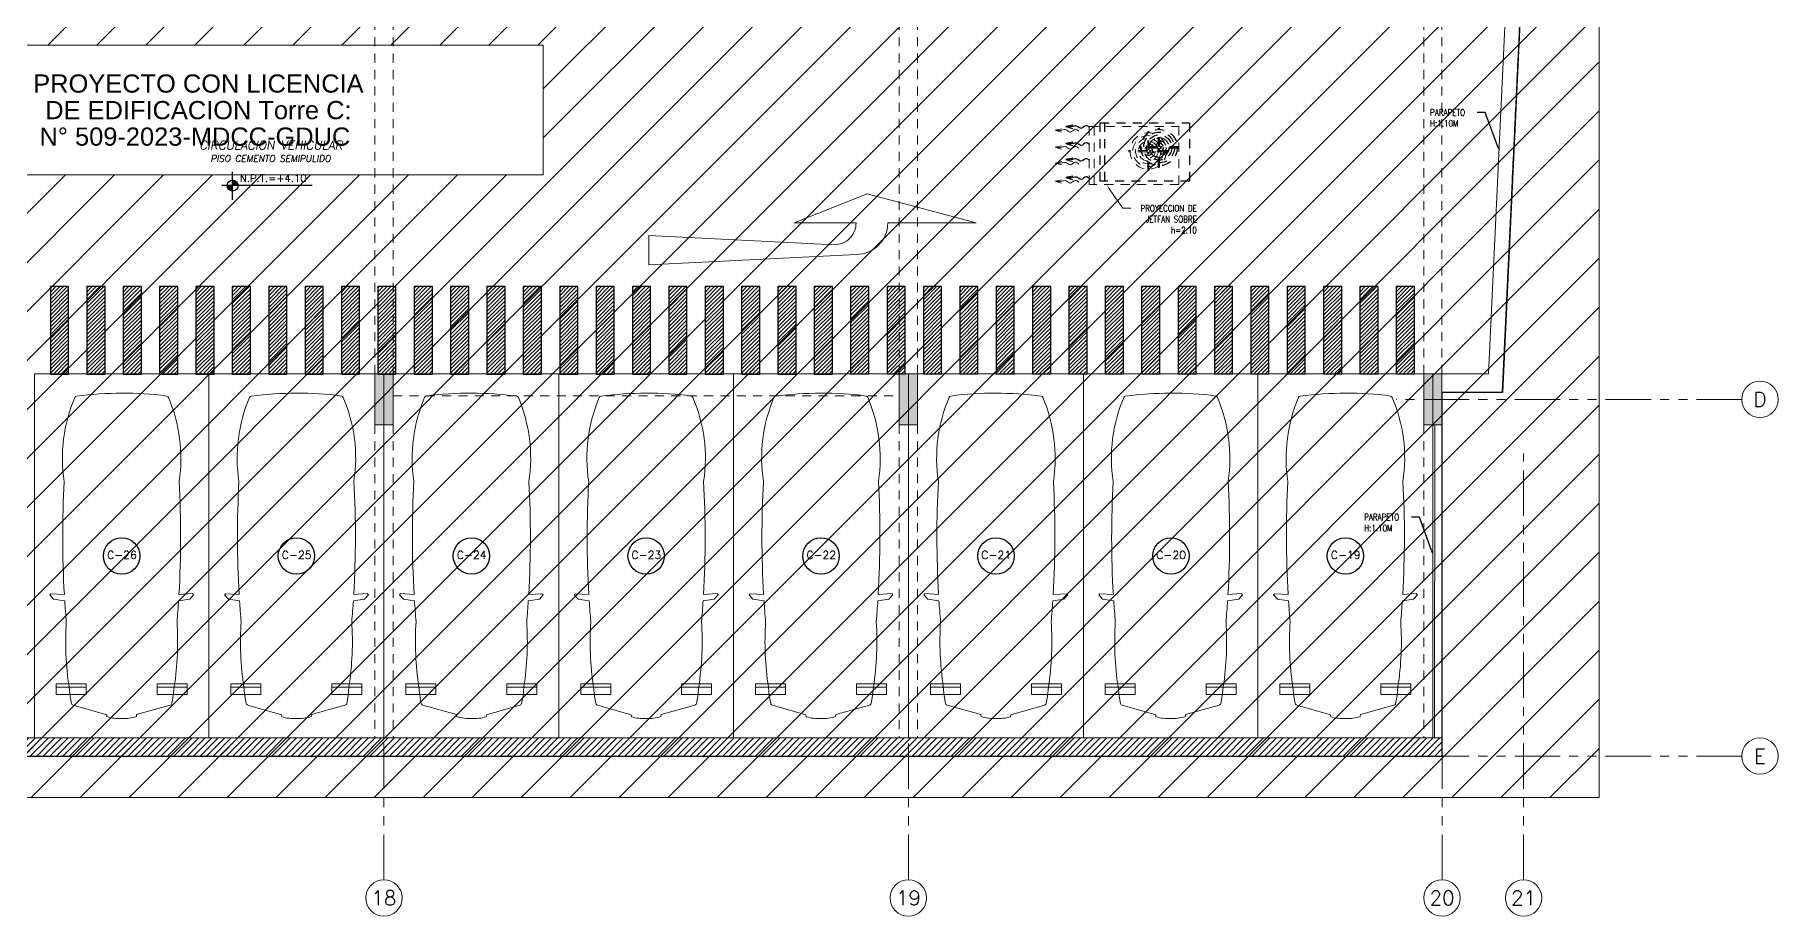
# Model space of a CAD drawing. Header units: millimetres. Extents: x 226317 to 226469, y 8188100 to 8188260.
# Drawn here: x 226444.61 to 226468.58, y 8188149.46 to 8188161.57 of the extents above; entities that cross this region are included whole.
import ezdxf
from ezdxf import colors
from ezdxf.entities.mleader import LeaderData, LeaderLine
from ezdxf.enums import TextEntityAlignment as Align
from ezdxf.math import Vec2, Vec3

# ---------------------------------------------------------------- set-up
doc = ezdxf.new("R2010")
doc.units = ezdxf.units.MM
for name, pattern in [('HIDDEN2', [0.1875, 0.125, -0.0625]), ('PHANTOM', [2.5, 1.25, -0.25, 0.25, -0.25, 0.25, -0.25]), ('PHANTOM2', [1.25, 0.625, -0.125, 0.125, -0.125, 0.125, -0.125])]:
    doc.linetypes.add(name, pattern=pattern)
for name, color, linetype in [('A-COTAS INT', 8, 'Continuous'), ('A-EJES', 8, 'PHANTOM'), ('A-ESTRUCTURA-HATCH', 8, 'Continuous'), ('A-ESTRUCTURA-MUROS', 8, 'Continuous'), ('A-ESTRUCTURA-VIGAS', 8, 'HIDDEN2'), ('A-HATCH', 8, 'Continuous'), ('A-MOBILIARIO', 8, 'Continuous'), ('A-MURO BAJO', 8, 'Continuous'), ('A-NIVELES-NPT', 8, 'Continuous'), ('A-NUMERO ESTAC', 8, 'Continuous'), ('A-TEXTO-ACABADO PISO', 8, 'Continuous'), ('A-TEXTO-AMBIENTES', 8, 'Continuous'), ('A-TEXTO-INDICACIONES', 8, 'Continuous'), ('A_30_Extractores', 8, 'Continuous'), ('CIRCULACION PEATONAL', 8, 'Continuous'), ('L-06_EQ-FIN-CONT', 8, 'Continuous'), ('L3 Equipos y Ductos', 8, 'Continuous'), ('L4 Linea mediana', 8, 'Continuous'), ('L5 Linea mediana segmentada', 8, 'HIDDEN2'), ('L6 Linea fina', 8, 'Continuous')]:
    doc.layers.add(name, color=color, linetype=linetype)
for name, color, linetype, lineweight in [('A-ESTRUCTURA-PLACAS', 8, 'Continuous', 35), ('A-MUROS', 8, 'Continuous', 30), ('MQ.TEXTOS GENERALES', 8, 'Continuous', 30)]:
    doc.layers.add(name, color=color, linetype=linetype, lineweight=lineweight)
doc.layers.add('A-ETAPAS', color=8, linetype='Continuous', lineweight=35, plot=False)
doc.layers.add('A-ÁREA COMÚN', color=8, linetype='Continuous', plot=False)
doc.styles.add('R80', font='romans.shx', dxfattribs={"width": 0.8, "oblique": 15, "height": 0.1})
doc.styles.add('ROMANS', font='ROMANS.shx', dxfattribs={"oblique": 10})
doc.styles.get("Standard").update_dxf_attribs({"font": 'arial.ttf'})
doc.styles.add('TXT_COTAS', font='romans.shx', dxfattribs={"width": 0.8})

# ---------------------------------------------------------------- blocks, each defined once
blk = doc.blocks.new('d')
for p, q in [((1.319, 3.242), (3.581, 8.799)), ((1.374, 3.219), (3.729, 8.737, 0)), ((1.475, 3.175), (4.002, 8.616, 0)), ((1.574, 3.127), (4.271, 8.486, 0)), ((1.671, 3.076), (4.535, 8.348, 0)), ((1.767, 3.022), (4.795, 8.201, 0)), ((1.861, 2.965), (5.05, 8.046, 0)), ((1.953, 2.905), (5.3, 7.884, 0)), ((2.043, 2.842), (5.545, 7.713, 0)), ((2.132, 2.777), (5.785, 7.535, 0)), ((2.218, 2.708), (6.019, 7.35, 0)), ((2.302, 2.637), (6.247, 7.157, 0)), ((2.383, 2.564), (6.469, 6.958, 0)), ((2.463, 2.488), (6.684, 6.751, 0)), ((2.54, 2.409), (6.893, 6.538, 0)), ((2.614, 2.328), (7.095, 6.318, 0)), ((2.686, 2.245), (7.29, 6.092, 0)), ((2.755, 2.159), (7.477, 5.86, 0)), ((2.822, 2.072), (7.658, 5.622, 0)), ((2.885, 1.982), (7.83, 5.379, 0)), ((2.946, 1.89), (7.996, 5.13, 0)), ((3.004, 1.797), (8.153, 4.877, 0)), ((3.059, 1.702), (8.302, 4.618, 0)), ((3.111, 1.605), (8.443, 4.355, 0)), ((3.16, 1.506), (8.576, 4.088, 0)), ((3.206, 1.406), (8.7, 3.816, 0)), ((3.248, 1.305), (8.815, 3.541, 0)), ((3.288, 1.202), (8.922, 3.263, 0)), ((3.324, 1.098), (9.02, 2.981, 0)), ((3.357, 0.993), (9.109, 2.696, 0)), ((3.386, 0.887), (9.19, 2.409, 0)), ((3.412, 0.781), (9.261, 2.119, 0)), ((3.435, 0.673), (9.323, 1.827, 0)), ((3.455, 0.565), (9.375, 1.533, 0)), ((3.471, 0.456), (9.419, 1.238, 0)), ((3.483, 0.347), (9.453, 0.941, 0)), ((3.492, 0.237), (9.478, 0.644, 0)), ((3.498, 0.127), (9.494, 0.346, 0)), ((3.5, 0.018), (9.5, 0.047, 0)), ((3.495, -0.202), (9.484, -0.549, 0)), ((3.499, -0.092), (9.497, -0.251, 0)), ((3.475, -0.421), (9.431, -1.144, 0)), ((3.487, -0.312), (9.462, -0.847, 0)), ((3.442, -0.639), (9.341, -1.733, 0)), ((3.46, -0.53), (9.39, -1.439, 0)), ((3.395, -0.854), (9.213, -2.317, 0)), ((3.42, -0.746), (9.281, -2.026, 0)), ((3.299, -1.169), (8.954, -3.173, 0)), ((3.334, -1.065), (9.05, -2.89, 0)), ((3.366, -0.96), (9.136, -2.605, 0)), ((3.219, -1.374), (8.737, -3.729, 0)), ((3.261, -1.272), (8.85, -3.453, 0)), ((3.076, -1.671), (8.348, -4.535, 0)), ((3.127, -1.574), (8.486, -4.271, 0)), ((3.175, -1.475), (8.616, -4.002, 0)), ((2.965, -1.861), (8.046, -5.05, 0)), ((3.022, -1.767), (8.201, -4.795, 0)), ((2.777, -2.132), (7.535, -5.785, 0)), ((2.842, -2.043), (7.713, -5.545, 0)), ((2.905, -1.953), (7.884, -5.3, 0)), ((2.564, -2.383), (6.958, -6.469, 0)), ((2.637, -2.302), (7.157, -6.247, 0)), ((2.708, -2.218), (7.35, -6.019, 0)), ((2.328, -2.614), (6.318, -7.095, 0)), ((2.409, -2.54), (6.538, -6.893, 0)), ((2.488, -2.463), (6.751, -6.684, 0)), ((2.072, -2.822), (5.622, -7.658, 0)), ((2.159, -2.755), (5.86, -7.477, 0)), ((2.245, -2.686), (6.092, -7.29, 0)), ((1.605, -3.111), (4.355, -8.443, 0)), ((1.702, -3.059), (4.618, -8.302, 0)), ((1.797, -3.004), (4.877, -8.153, 0)), ((1.89, -2.946), (5.13, -7.996, 0)), ((1.982, -2.885), (5.379, -7.83, 0)), ((1.098, -3.324), (2.981, -9.02, 0)), ((1.202, -3.288), (3.263, -8.922, 0)), ((1.305, -3.248), (3.541, -8.815, 0)), ((1.406, -3.206), (3.816, -8.7, 0)), ((1.506, -3.16), (4.088, -8.576, 0)), ((-0.746, -3.42), (-2.026, -9.281, 0)), ((-0.639, -3.442), (-1.733, -9.341, 0)), ((-0.53, -3.46), (-1.439, -9.39, 0)), ((-0.421, -3.475), (-1.144, -9.431, 0)), ((-0.312, -3.487), (-0.847, -9.462, 0)), ((-0.202, -3.495), (-0.549, -9.484, 0)), ((-0.092, -3.499), (-0.251, -9.497, 0)), ((0.018, -3.5), (0.047, -9.5, 0)), ((0.127, -3.498), (0.346, -9.494, 0)), ((0.237, -3.492), (0.644, -9.478, 0)), ((0.347, -3.483), (0.941, -9.453, 0)), ((0.456, -3.471), (1.238, -9.419, 0)), ((0.565, -3.455), (1.533, -9.375, 0)), ((0.673, -3.435), (1.827, -9.323, 0)), ((0.781, -3.412), (2.119, -9.261, 0)), ((0.887, -3.386), (2.409, -9.19, 0)), ((0.993, -3.357), (2.696, -9.109, 0))]:
    blk.add_line(p, q)
blk = doc.blocks.new('*U60')
at = {"color": 8, "lineweight": 0, "ltscale": 0.5}
for p, q in [((0.3, 4.302), (0.713, 4.302)), ((2.1, 4.302), (1.687, 4.302))]:
    blk.add_line(p, q, dxfattribs=at)
for points in [[(0, 0), (2.4, 0), (2.4, 5), (0, 5)], [(0.3, 4.405), (0.3, 4.255), (0.713, 4.255), (0.713, 4.405)], [(1.687, 4.405), (1.687, 4.255), (2.1, 4.255), (2.1, 4.405)]]:
    blk.add_lwpolyline(points, close=True, dxfattribs=at)
blk.add_lwpolyline([(1.988, 3.029), (2.175, 3.018), (2.189, 3.033), (2.136, 3.092), (1.982, 3.115, 0.005253), (1.961, 3.403, 0.053235), (1.923, 4.298), (1.91, 4.424), (1.891, 4.525), (1.886, 4.535, 0.218656), (1.867, 4.551), (1.406, 4.68), (1.402, 4.708, 0.091554), (1.2, 4.734, 0.09162), (0.998, 4.709), (0.994, 4.682), (0.533, 4.552, 0.218656), (0.514, 4.536), (0.509, 4.527), (0.49, 4.425), (0.477, 4.3, 0.053235), (0.439, 3.404, 0.005253), (0.418, 3.116), (0.264, 3.093), (0.211, 3.034), (0.225, 3.019), (0.412, 3.03, 0.028265), (0.41, 1.476, 0.139924), (0.555, 0.325, 0.272148), (0.579, 0.306, 0.035353), (1.2, 0.266, 0.045639), (1.819, 0.305, 0.272148), (1.843, 0.324, 0.139889), (1.99, 1.475, 0.028265)], format="xyb", close=True, dxfattribs=at)
blk = doc.blocks.new('*U61')
at = {"color": 8, "lineweight": 0, "ltscale": 0.5}
for p, q in [((0.302, 4.302), (0.715, 4.302)), ((2.102, 4.302), (1.69, 4.302))]:
    blk.add_line(p, q, dxfattribs=at)
for points in [[(0, 0), (2.405, 0), (2.405, 5), (0, 5)], [(0.302, 4.405), (0.302, 4.255), (0.715, 4.255), (0.715, 4.405)], [(1.69, 4.405), (1.69, 4.255), (2.102, 4.255), (2.102, 4.405)]]:
    blk.add_lwpolyline(points, close=True, dxfattribs=at)
blk.add_lwpolyline([(1.99, 3.029), (2.177, 3.018), (2.191, 3.033), (2.138, 3.092), (1.985, 3.115, 0.005253), (1.963, 3.403, 0.053235), (1.925, 4.298), (1.912, 4.424), (1.893, 4.525), (1.889, 4.535, 0.218656), (1.87, 4.551), (1.408, 4.68), (1.405, 4.708, 0.091554), (1.203, 4.734, 0.09162), (1, 4.709), (0.997, 4.682), (0.535, 4.552, 0.218656), (0.516, 4.536), (0.512, 4.527), (0.493, 4.425), (0.48, 4.3, 0.053235), (0.442, 3.404, 0.005253), (0.42, 3.116), (0.267, 3.093), (0.214, 3.034), (0.228, 3.019), (0.415, 3.03, 0.028265), (0.412, 1.476, 0.139924), (0.557, 0.325, 0.272148), (0.581, 0.306, 0.035353), (1.203, 0.266, 0.045639), (1.822, 0.305, 0.272148), (1.846, 0.324, 0.139889), (1.993, 1.475, 0.028265)], format="xyb", close=True, dxfattribs=at)
blk = doc.blocks.new('EST P2')
at = {"layer": 'A-ESTRUCTURA-HATCH', "lineweight": 0}
h = blk.add_hatch(dxfattribs=at)
h.set_pattern_fill('ANSI31', color=8, scale=0.02)
h.set_pattern_definition([(45, (-226392.07709, -8188163.05961), (-0.04490128060535, 0.04490128060535), [])])
h.paths.add_polyline_path([(-3.61, 5.05), (-3.61, 4.85), (-44.785, 4.85), (-44.785, -0.15), (-46.99, -0.15), (-46.99, -11.15), (-3.61, -11.15), (-3.61, -11.4), (-47.24, -11.4), (-47.24, 0.15), (-45.035, 0.15), (-45.035, 5.05)])
h.paths.add_polyline_path([(5.876, 4.85), (5.876, 5.05), (35.53, 5.05), (35.53, 4.85)])
h.paths.add_polyline_path([(35.58, -11.15), (71.88, -11.15), (71.88, -11.4), (35.58, -11.4)])
h.paths.add_polyline_path([(-3.56, -11.15), (35.53, -11.15), (35.53, -11.4), (-3.56, -11.4)])
edge = h.paths.add_edge_path()
edge.add_arc((63.301, -0.15), 9.7, 360, 540)
edge.add_line((53.601, -0.15), (53.801, -0.15))
edge.add_arc((63.301, -0.15), 9.5, 0, 180, ccw=False)
edge.add_line((72.801, -0.15), (73.001, -0.15))
h.paths.add_polyline_path([(47.915, 5.05), (35.58, 5.05), (35.58, 4.85), (47.915, 4.85)])
edge = h.paths.add_edge_path()
edge.add_arc((63.301, -0.15), 3.3, 0.0011, 49.9945)
edge.add_line((65.422, 2.378), (65.422, -0.15))
edge.add_line((65.422, -0.15), (65.272, -0.15))
edge.add_line((65.272, -0.15), (65.272, 2.496))
edge.add_arc((63.301, -0.15), 3.3, 53.3155, 179.9999)
edge.add_line((60.001, -0.15), (59.801, -0.15))
edge.add_arc((63.301, -0.15), 3.5, 0.001, 179.9999, ccw=False)
edge.add_line((66.801, -0.15), (66.601, -0.15))
edge.add_line((66.601, -0.15), (66.601, -0.15))
h.paths.add_polyline_path([(51.865, 4.85), (53.376, 4.85), (53.376, 5.05), (51.865, 5.05)])
h = blk.add_hatch(color=8, dxfattribs=at)
h.dxf.hatch_style = 1
h.paths.add_polyline_path([(1.925, -0.151), (-0.175, -0.151), (-0.175, 4.85), (-3.56, 4.85), (-3.56, 5.05), (3.775, 5.05), (3.775, 3.2), (3.625, 3.2), (3.625, 4.85), (-0.025, 4.85), (-0.025, 2.2), (3.775, 2.2), (3.775, 2.05), (-0.025, 2.05), (-0.025, 0), (1.925, 0)])
h.paths.add_polyline_path([(51.865, 5.05), (47.915, 5.05), (47.915, -0.15), (50.25, -0.15), (50.25, 0), (48.065, 0), (48.065, 2.05), (50.015, 2.05), (50.015, 2.2), (48.065, 2.2), (48.065, 4.85), (51.715, 4.85), (51.715, 1.9), (51.865, 1.9)])
h.paths.add_polyline_path([(71.63, -6.15), (71.88, -6.15), (71.88, -6.85), (71.63, -6.85)])
h.paths.add_polyline_path([(64.42, -6.15), (64.67, -6.15), (64.67, -6.85), (64.42, -6.85)])
h.paths.add_polyline_path([(57.21, -6.15), (57.46, -6.15), (57.46, -6.85), (57.21, -6.85)])
h.paths.add_polyline_path([(50, -6.15), (50.25, -6.15), (50.25, -6.85), (50, -6.85)])
h.paths.add_polyline_path([(42.79, -6.15), (43.04, -6.15), (43.04, -6.85), (42.79, -6.85)])
h.paths.add_polyline_path([(42.79, 0.55), (43.04, 0.55), (43.04, -0.15), (42.79, -0.15)])
h.paths.add_polyline_path([(35.58, -6.15), (35.83, -6.15), (35.83, -6.85), (35.58, -6.85)])
h.paths.add_polyline_path([(35.58, 0.55), (35.83, 0.55), (35.83, -0.15), (35.58, -0.15)])
h.paths.add_polyline_path([(35.28, -6.15), (35.53, -6.15), (35.53, -6.85), (35.28, -6.85)])
h.paths.add_polyline_path([(35.28, 0.55), (35.53, 0.55), (35.53, -0.15), (35.28, -0.15)])
h.paths.add_polyline_path([(30.28, -6.15), (30.53, -6.15), (30.53, -6.85), (30.28, -6.85)])
h.paths.add_polyline_path([(30.28, 0.55), (30.53, 0.55), (30.53, -0.15), (30.28, -0.15)])
h.paths.add_polyline_path([(23.07, -6.15), (23.32, -6.15), (23.32, -6.85), (23.07, -6.85)])
h.paths.add_polyline_path([(23.07, 0.55), (23.32, 0.55), (23.32, -0.15), (23.07, -0.15)])
h.paths.add_polyline_path([(18.07, -6.15), (18.32, -6.15), (18.32, -6.85), (18.07, -6.85)])
h.paths.add_polyline_path([(18.07, 0.55), (18.32, 0.55), (18.32, -0.15), (18.07, -0.15)])
h.paths.add_polyline_path([(10.86, -6.15), (11.11, -6.15), (11.11, -6.85), (10.86, -6.85)])
h.paths.add_polyline_path([(10.86, 0.55), (11.11, 0.55), (11.11, -0.15), (10.86, -0.15)])
h.paths.add_polyline_path([(3.65, -6.15), (3.9, -6.15), (3.9, -6.85), (3.65, -6.85)])
h.paths.add_polyline_path([(3.6, 0.55), (3.9, 0.55), (3.9, -0.15), (3.6, -0.15)])
h.paths.add_polyline_path([(-3.56, -6.15), (-3.31, -6.15), (-3.31, -6.85), (-3.56, -6.85)])
h.paths.add_polyline_path([(-3.56, 0.55), (-3.31, 0.55), (-3.31, -0.15), (-3.56, -0.15)])
h.paths.add_polyline_path([(-3.86, -6.15), (-3.61, -6.15), (-3.61, -6.85), (-3.86, -6.85)])
h.paths.add_polyline_path([(-3.86, 0.55), (-3.61, 0.55), (-3.61, -0.15), (-3.86, -0.15)])
h.paths.add_polyline_path([(-11.07, -6.15), (-10.82, -6.15), (-10.82, -6.85), (-11.07, -6.85)])
h.paths.add_polyline_path([(-11.07, 0.55), (-10.82, 0.55), (-10.82, -0.15), (-11.07, -0.15)])
h.paths.add_polyline_path([(-18.28, -6.15), (-18.03, -6.15), (-18.03, -6.85), (-18.28, -6.85)])
h.paths.add_polyline_path([(-18.28, 0.55), (-18.03, 0.55), (-18.03, -0.15), (-18.28, -0.15)])
h.paths.add_polyline_path([(-25.49, -6.15), (-25.24, -6.15), (-25.24, -6.85), (-25.49, -6.85)])
h.paths.add_polyline_path([(-25.49, 0.55), (-25.24, 0.55), (-25.24, -0.15), (-25.49, -0.15)])
h.paths.add_polyline_path([(-32.7, -6.15), (-32.45, -6.15), (-32.45, -6.85), (-32.7, -6.85)])
h.paths.add_polyline_path([(-32.7, 0.55), (-32.45, 0.55), (-32.45, -0.15), (-32.7, -0.15)])
h.paths.add_polyline_path([(-39.91, -6.15), (-39.66, -6.15), (-39.66, -6.85), (-39.91, -6.85)])
h.paths.add_polyline_path([(-39.91, 0.55), (-39.66, 0.55), (-39.66, -0.15), (-39.91, -0.15)])
at = {"layer": 'A-ESTRUCTURA-MUROS', "color": 8, "lineweight": 0}
blk.add_lwpolyline([(35.58, -11.15), (71.88, -11.15), (71.88, -11.4), (35.58, -11.4)], close=True, dxfattribs=at)
at = {"layer": 'A-ESTRUCTURA-PLACAS', "color": 8, "lineweight": 0}
for points in [[(57.21, -6.15), (57.46, -6.15), (57.46, -6.85), (57.21, -6.85)], [(64.42, -6.15), (64.67, -6.15), (64.67, -6.85), (64.42, -6.85)], [(71.63, -6.15), (71.88, -6.15), (71.88, -6.85), (71.63, -6.85)]]:
    blk.add_lwpolyline(points, close=True, dxfattribs=at)
at = {"layer": 'A-ESTRUCTURA-VIGAS', "color": 8, "lineweight": 0}
for points in [[(57.21, -6.15), (57.21, -0.15)], [(57.46, -6.15), (57.46, -0.15)], [(64.42, -6.15), (64.42, -0.15)], [(64.67, -6.15), (64.67, -0.15)], [(71.63, -6.15), (71.63, -0.15)], [(71.88, -6.15), (71.88, -0.15)], [(71.88, -6.4), (72.709, -6.4), (73.001, -0.15)], [(57.46, -6.15), (64.42, -6.15)], [(57.46, -6.45), (64.42, -6.45)], [(57.21, -6.85), (57.21, -11.15)], [(57.46, -6.85), (57.46, -11.15)], [(64.42, -6.85), (64.42, -11.15)], [(64.67, -6.85), (64.67, -11.15)], [(71.63, -6.85), (71.63, -11.15)], [(71.88, -6.85), (71.88, -11.15)]]:
    blk.add_lwpolyline(points, dxfattribs=at)
blk = doc.blocks.new('*U21')
at = {"layer": 'CIRCULACION PEATONAL'}
h = blk.add_hatch(dxfattribs=at)
h.set_pattern_fill('ANSI31', color=256, scale=0.3)
h.set_pattern_definition([(45, (-1.249632, 0), (-0.0265165, 0.0265165), [])])
h.paths.add_polyline_path([(-0.953, 0.228), (-1.203, 0.228), (-1.203, -0.972), (-0.953, -0.972)])
h = blk.add_hatch(dxfattribs=at)
h.set_pattern_fill('ANSI31', color=256, scale=0.3)
h.set_pattern_definition([(45, (-0.749632, 0), (-0.0265165, 0.0265165), [])])
h.paths.add_polyline_path([(-0.453, 0.228), (-0.703, 0.228), (-0.703, -0.972), (-0.453, -0.972)])
h = blk.add_hatch(dxfattribs=at)
h.set_pattern_fill('ANSI31', color=256, scale=0.3)
h.set_pattern_definition([(45, (-0.249632, 0), (-0.0265165, 0.0265165), [])])
h.paths.add_polyline_path([(0.047, 0.228), (-0.203, 0.228), (-0.203, -0.972), (0.047, -0.972)])
h = blk.add_hatch(dxfattribs=at)
h.set_pattern_fill('ANSI31', color=256, scale=0.3)
h.set_pattern_definition([(45, (0.250368, 0), (-0.0265165, 0.0265165), [])])
h.paths.add_polyline_path([(0.547, 0.228), (0.297, 0.228), (0.297, -0.972), (0.547, -0.972)])
h = blk.add_hatch(dxfattribs=at)
h.set_pattern_fill('ANSI31', color=256, scale=0.3)
h.set_pattern_definition([(45, (0.750368, 0), (-0.0265165, 0.0265165), [])])
h.paths.add_polyline_path([(1.047, 0.228), (0.797, 0.228), (0.797, -0.972), (1.047, -0.972)])
h = blk.add_hatch(dxfattribs=at)
h.set_pattern_fill('ANSI31', color=256, scale=0.3)
h.set_pattern_definition([(45, (1.250368, 0), (-0.0265165, 0.0265165), [])])
h.paths.add_polyline_path([(1.547, 0.228), (1.297, 0.228), (1.297, -0.972), (1.547, -0.972)])
h = blk.add_hatch(dxfattribs=at)
h.set_pattern_fill('ANSI31', color=256, scale=0.3)
h.set_pattern_definition([(45, (1.750368, 0), (-0.0265165, 0.0265165), [])])
h.paths.add_polyline_path([(2.047, 0.228), (1.797, 0.228), (1.797, -0.972), (2.047, -0.972)])
h = blk.add_hatch(dxfattribs=at)
h.set_pattern_fill('ANSI31', color=256, scale=0.3)
h.set_pattern_definition([(45, (2.250368, 0), (-0.0265165, 0.0265165), [])])
h.paths.add_polyline_path([(2.547, 0.228), (2.297, 0.228), (2.297, -0.972), (2.547, -0.972)])
h = blk.add_hatch(dxfattribs=at)
h.set_pattern_fill('ANSI31', color=256, scale=0.3)
h.set_pattern_definition([(45, (2.750368, 0), (-0.0265165, 0.0265165), [])])
h.paths.add_polyline_path([(3.047, 0.228), (2.797, 0.228), (2.797, -0.972), (3.047, -0.972)])
h = blk.add_hatch(dxfattribs=at)
h.set_pattern_fill('ANSI31', color=256, scale=0.3)
h.set_pattern_definition([(45, (3.250368, 0), (-0.0265165, 0.0265165), [])])
h.paths.add_polyline_path([(3.547, 0.228), (3.297, 0.228), (3.297, -0.972), (3.547, -0.972)])
h = blk.add_hatch(dxfattribs=at)
h.set_pattern_fill('ANSI31', color=256, scale=0.3)
h.set_pattern_definition([(45, (3.750368, 0), (-0.0265165, 0.0265165), [])])
h.paths.add_polyline_path([(4.047, 0.228), (3.797, 0.228), (3.797, -0.972), (4.047, -0.972)])
h = blk.add_hatch(dxfattribs=at)
h.set_pattern_fill('ANSI31', color=256, scale=0.3)
h.set_pattern_definition([(45, (4.250368, 0), (-0.0265165, 0.0265165), [])])
h.paths.add_polyline_path([(4.547, 0.228), (4.297, 0.228), (4.297, -0.972), (4.547, -0.972)])
h = blk.add_hatch(dxfattribs=at)
h.set_pattern_fill('ANSI31', color=256, scale=0.3)
h.set_pattern_definition([(45, (4.750368, 0), (-0.0265165, 0.0265165), [])])
h.paths.add_polyline_path([(5.047, 0.228), (4.797, 0.228), (4.797, -0.972), (5.047, -0.972)])
h = blk.add_hatch(dxfattribs=at)
h.set_pattern_fill('ANSI31', color=256, scale=0.3)
h.set_pattern_definition([(45, (5.250368, 0), (-0.0265165, 0.0265165), [])])
h.paths.add_polyline_path([(5.547, 0.228), (5.297, 0.228), (5.297, -0.972), (5.547, -0.972)])
h = blk.add_hatch(dxfattribs=at)
h.set_pattern_fill('ANSI31', color=256, scale=0.3)
h.set_pattern_definition([(45, (5.750368, 0), (-0.0265165, 0.0265165), [])])
h.paths.add_polyline_path([(6.047, 0.228), (5.797, 0.228), (5.797, -0.972), (6.047, -0.972)])
h = blk.add_hatch(dxfattribs=at)
h.set_pattern_fill('ANSI31', color=256, scale=0.3)
h.set_pattern_definition([(45, (6.250368, 0), (-0.0265165, 0.0265165), [])])
h.paths.add_polyline_path([(6.547, 0.228), (6.297, 0.228), (6.297, -0.972), (6.547, -0.972)])
h = blk.add_hatch(dxfattribs=at)
h.set_pattern_fill('ANSI31', color=256, scale=0.3)
h.set_pattern_definition([(45, (6.750368, 0), (-0.0265165, 0.0265165), [])])
h.paths.add_polyline_path([(7.047, 0.228), (6.797, 0.228), (6.797, -0.972), (7.047, -0.972)])
h = blk.add_hatch(dxfattribs=at)
h.set_pattern_fill('ANSI31', color=256, scale=0.3)
h.set_pattern_definition([(45, (7.250368, 0), (-0.0265165, 0.0265165), [])])
h.paths.add_polyline_path([(7.547, 0.228), (7.297, 0.228), (7.297, -0.972), (7.547, -0.972)])
h = blk.add_hatch(dxfattribs=at)
h.set_pattern_fill('ANSI31', color=256, scale=0.3)
h.set_pattern_definition([(45, (7.750368, 0), (-0.0265165, 0.0265165), [])])
h.paths.add_polyline_path([(8.047, 0.228), (7.797, 0.228), (7.797, -0.972), (8.047, -0.972)])
h = blk.add_hatch(dxfattribs=at)
h.set_pattern_fill('ANSI31', color=256, scale=0.3)
h.set_pattern_definition([(45, (8.250368, 0), (-0.0265165, 0.0265165), [])])
h.paths.add_polyline_path([(8.547, 0.228), (8.297, 0.228), (8.297, -0.972), (8.547, -0.972)])
h = blk.add_hatch(dxfattribs=at)
h.set_pattern_fill('ANSI31', color=256, scale=0.3)
h.set_pattern_definition([(45, (8.750368, 0), (-0.0265165, 0.0265165), [])])
h.paths.add_polyline_path([(9.047, 0.228), (8.797, 0.228), (8.797, -0.972), (9.047, -0.972)])
h = blk.add_hatch(dxfattribs=at)
h.set_pattern_fill('ANSI31', color=256, scale=0.3)
h.set_pattern_definition([(45, (9.250368, 0), (-0.0265165, 0.0265165), [])])
h.paths.add_polyline_path([(9.547, 0.228), (9.297, 0.228), (9.297, -0.972), (9.547, -0.972)])
h = blk.add_hatch(dxfattribs=at)
h.set_pattern_fill('ANSI31', color=256, scale=0.3)
h.set_pattern_definition([(45, (9.750368, 0), (-0.0265165, 0.0265165), [])])
h.paths.add_polyline_path([(10.047, 0.228), (9.797, 0.228), (9.797, -0.972), (10.047, -0.972)])
h = blk.add_hatch(dxfattribs=at)
h.set_pattern_fill('ANSI31', color=256, scale=0.3)
h.set_pattern_definition([(45, (10.250368, 0), (-0.0265165, 0.0265165), [])])
h.paths.add_polyline_path([(10.547, 0.228), (10.297, 0.228), (10.297, -0.972), (10.547, -0.972)])
h = blk.add_hatch(dxfattribs=at)
h.set_pattern_fill('ANSI31', color=256, scale=0.3)
h.set_pattern_definition([(45, (10.750368, 0), (-0.0265165, 0.0265165), [])])
h.paths.add_polyline_path([(11.047, 0.228), (10.797, 0.228), (10.797, -0.972), (11.047, -0.972)])
h = blk.add_hatch(dxfattribs=at)
h.set_pattern_fill('ANSI31', color=256, scale=0.3)
h.set_pattern_definition([(45, (11.250368, 0), (-0.0265165, 0.0265165), [])])
h.paths.add_polyline_path([(11.547, 0.228), (11.297, 0.228), (11.297, -0.972), (11.547, -0.972)])
h = blk.add_hatch(dxfattribs=at)
h.set_pattern_fill('ANSI31', color=256, scale=0.3)
h.set_pattern_definition([(45, (11.750368, 0), (-0.0265165, 0.0265165), [])])
h.paths.add_polyline_path([(12.047, 0.228), (11.797, 0.228), (11.797, -0.972), (12.047, -0.972)])
h = blk.add_hatch(dxfattribs=at)
h.set_pattern_fill('ANSI31', color=256, scale=0.3)
h.set_pattern_definition([(45, (12.250368, 0), (-0.0265165, 0.0265165), [])])
h.paths.add_polyline_path([(12.547, 0.228), (12.297, 0.228), (12.297, -0.972), (12.547, -0.972)])
h = blk.add_hatch(dxfattribs=at)
h.set_pattern_fill('ANSI31', color=256, scale=0.3)
h.set_pattern_definition([(45, (12.750368, 0), (-0.0265165, 0.0265165), [])])
h.paths.add_polyline_path([(13.047, 0.228), (12.797, 0.228), (12.797, -0.972), (13.047, -0.972)])
h = blk.add_hatch(dxfattribs=at)
h.set_pattern_fill('ANSI31', color=256, scale=0.3)
h.set_pattern_definition([(45, (13.250368, 0), (-0.0265165, 0.0265165), [])])
h.paths.add_polyline_path([(13.547, 0.228), (13.297, 0.228), (13.297, -0.972), (13.547, -0.972)])
h = blk.add_hatch(dxfattribs=at)
h.set_pattern_fill('ANSI31', color=256, scale=0.3)
h.set_pattern_definition([(45, (13.750368, 0), (-0.0265165, 0.0265165), [])])
h.paths.add_polyline_path([(14.047, 0.228), (13.797, 0.228), (13.797, -0.972), (14.047, -0.972)])
h = blk.add_hatch(dxfattribs=at)
h.set_pattern_fill('ANSI31', color=256, scale=0.3)
h.set_pattern_definition([(45, (14.250368, 0), (-0.0265165, 0.0265165), [])])
h.paths.add_polyline_path([(14.547, 0.228), (14.297, 0.228), (14.297, -0.972), (14.547, -0.972)])
h = blk.add_hatch(dxfattribs=at)
h.set_pattern_fill('ANSI31', color=256, scale=0.3)
h.set_pattern_definition([(45, (14.750368, 0), (-0.0265165, 0.0265165), [])])
h.paths.add_polyline_path([(15.047, 0.228), (14.797, 0.228), (14.797, -0.972), (15.047, -0.972)])
h = blk.add_hatch(dxfattribs=at)
h.set_pattern_fill('ANSI31', color=256, scale=0.3)
h.set_pattern_definition([(45, (15.250368, 0), (-0.0265165, 0.0265165), [])])
h.paths.add_polyline_path([(15.547, 0.228), (15.297, 0.228), (15.297, -0.972), (15.547, -0.972)])
h = blk.add_hatch(dxfattribs=at)
h.set_pattern_fill('ANSI31', color=256, scale=0.3)
h.set_pattern_definition([(45, (15.750368, 0), (-0.0265165, 0.0265165), [])])
h.paths.add_polyline_path([(16.047, 0.228), (15.797, 0.228), (15.797, -0.972), (16.047, -0.972)])
h = blk.add_hatch(dxfattribs=at)
h.set_pattern_fill('ANSI31', color=256, scale=0.3)
h.set_pattern_definition([(45, (16.250368, 0), (-0.0265165, 0.0265165), [])])
h.paths.add_polyline_path([(16.547, 0.228), (16.297, 0.228), (16.297, -0.972), (16.547, -0.972)])
h = blk.add_hatch(dxfattribs=at)
h.set_pattern_fill('ANSI31', color=256, scale=0.3)
h.set_pattern_definition([(45, (16.750368, 0), (-0.0265165, 0.0265165), [])])
h.paths.add_polyline_path([(17.047, 0.228), (16.797, 0.228), (16.797, -0.972), (17.047, -0.972)])
h = blk.add_hatch(dxfattribs=at)
h.set_pattern_fill('ANSI31', color=256, scale=0.3)
h.set_pattern_definition([(45, (17.250368, 0), (-0.0265165, 0.0265165), [])])
h.paths.add_polyline_path([(17.547, 0.228), (17.297, 0.228), (17.297, -0.972), (17.547, -0.972)])
for points in [[(-1.203, -0.972), (-0.953, -0.972), (-0.953, 0.228), (-1.203, 0.228)], [(-0.703, -0.972), (-0.453, -0.972), (-0.453, 0.228), (-0.703, 0.228)], [(-0.203, -0.972), (0.047, -0.972), (0.047, 0.228), (-0.203, 0.228)], [(0.297, -0.972), (0.547, -0.972), (0.547, 0.228), (0.297, 0.228)], [(0.797, -0.972), (1.047, -0.972), (1.047, 0.228), (0.797, 0.228)], [(1.297, -0.972), (1.547, -0.972), (1.547, 0.228), (1.297, 0.228)], [(1.797, -0.972), (2.047, -0.972), (2.047, 0.228), (1.797, 0.228)], [(2.297, -0.972), (2.547, -0.972), (2.547, 0.228), (2.297, 0.228)], [(2.797, -0.972), (3.047, -0.972), (3.047, 0.228), (2.797, 0.228)], [(3.297, -0.972), (3.547, -0.972), (3.547, 0.228), (3.297, 0.228)], [(3.797, -0.972), (4.047, -0.972), (4.047, 0.228), (3.797, 0.228)], [(4.297, -0.972), (4.547, -0.972), (4.547, 0.228), (4.297, 0.228)], [(4.797, -0.972), (5.047, -0.972), (5.047, 0.228), (4.797, 0.228)], [(5.297, -0.972), (5.547, -0.972), (5.547, 0.228), (5.297, 0.228)], [(5.797, -0.972), (6.047, -0.972), (6.047, 0.228), (5.797, 0.228)], [(6.297, -0.972), (6.547, -0.972), (6.547, 0.228), (6.297, 0.228)], [(6.797, -0.972), (7.047, -0.972), (7.047, 0.228), (6.797, 0.228)], [(7.297, -0.972), (7.547, -0.972), (7.547, 0.228), (7.297, 0.228)], [(7.797, -0.972), (8.047, -0.972), (8.047, 0.228), (7.797, 0.228)], [(8.297, -0.972), (8.547, -0.972), (8.547, 0.228), (8.297, 0.228)], [(8.797, -0.972), (9.047, -0.972), (9.047, 0.228), (8.797, 0.228)], [(9.297, -0.972), (9.547, -0.972), (9.547, 0.228), (9.297, 0.228)], [(9.797, -0.972), (10.047, -0.972), (10.047, 0.228), (9.797, 0.228)], [(10.297, -0.972), (10.547, -0.972), (10.547, 0.228), (10.297, 0.228)], [(10.797, -0.972), (11.047, -0.972), (11.047, 0.228), (10.797, 0.228)], [(11.297, -0.972), (11.547, -0.972), (11.547, 0.228), (11.297, 0.228)], [(11.797, -0.972), (12.047, -0.972), (12.047, 0.228), (11.797, 0.228)], [(12.297, -0.972), (12.547, -0.972), (12.547, 0.228), (12.297, 0.228)], [(12.797, -0.972), (13.047, -0.972), (13.047, 0.228), (12.797, 0.228)], [(13.297, -0.972), (13.547, -0.972), (13.547, 0.228), (13.297, 0.228)], [(13.797, -0.972), (14.047, -0.972), (14.047, 0.228), (13.797, 0.228)], [(14.297, -0.972), (14.547, -0.972), (14.547, 0.228), (14.297, 0.228)], [(14.797, -0.972), (15.047, -0.972), (15.047, 0.228), (14.797, 0.228)], [(15.297, -0.972), (15.547, -0.972), (15.547, 0.228), (15.297, 0.228)], [(15.797, -0.972), (16.047, -0.972), (16.047, 0.228), (15.797, 0.228)], [(16.297, -0.972), (16.547, -0.972), (16.547, 0.228), (16.297, 0.228)], [(16.797, -0.972), (17.047, -0.972), (17.047, 0.228), (16.797, 0.228)], [(17.297, -0.972), (17.547, -0.972), (17.547, 0.228), (17.297, 0.228)]]:
    blk.add_lwpolyline(points, close=True, dxfattribs=at)
blk = doc.blocks.new('IIMM')
at = {"layer": 'A-TEXTO-INDICACIONES', "color": 8, "linetype": 'ByBlock', "lineweight": 0}
blk.add_line((67.492, -43.875), (67.603, -43.875), dxfattribs=at)
blk.add_lwpolyline([(67.316, -43.621), (67.492, -43.875)], dxfattribs=at)
at = {"layer": 'A-TEXTO-INDICACIONES', "color": 8, "lineweight": 0}
blk.add_solid([(67.307, -43.628), (67.276, -43.564), (67.326, -43.615)], dxfattribs=at)
at = {"layer": 'L-06_EQ-FIN-CONT', "color": 8, "lineweight": 0}
for p, q in [((66.655, -42.783), (66.562, -42.801)), ((66.562, -42.801), (66.651, -42.829)), ((66.655, -43.017), (66.562, -43.036)), ((66.562, -43.036), (66.651, -43.063)), ((66.655, -43.234), (66.562, -43.253)), ((66.562, -43.253), (66.651, -43.28)), ((66.655, -43.484), (66.562, -43.503)), ((66.562, -43.503), (66.651, -43.53))]:
    blk.add_line(p, q, dxfattribs=at)
for points in [[(66.886, -42.815), (66.839, -42.79), (66.771, -42.827), (66.712, -42.795), (66.653, -42.801), (66.562, -42.801)], [(66.886, -43.05), (66.839, -43.025), (66.771, -43.061), (66.712, -43.03), (66.653, -43.036), (66.562, -43.036)], [(66.886, -43.267), (66.839, -43.241), (66.771, -43.278), (66.712, -43.246), (66.653, -43.252), (66.562, -43.253)], [(66.886, -43.517), (66.839, -43.492), (66.771, -43.528), (66.712, -43.497), (66.653, -43.502), (66.562, -43.503)]]:
    blk.add_spline(points, degree=3, dxfattribs=at)
at = {"layer": 'L3 Equipos y Ductos', "color": 8, "linetype": 'HIDDEN2', "lineweight": 0}
for p, q in [((67.032, -43.55), (67.032, -42.75)), ((67.032, -42.75), (68.262, -42.75)), ((68.262, -42.75), (68.262, -43.55)), ((68.262, -43.55), (67.032, -43.55))]:
    blk.add_line(p, q, dxfattribs=at)
at = {"layer": 'L4 Linea mediana', "color": 8, "linetype": 'HIDDEN2', "lineweight": 0}
for radius in [0.25, 0.212, 0.174, 0.135, 0.0971, 0.0588, 0.0206]:
    blk.add_circle((67.842, -43.089), radius, dxfattribs=at)
at = {"layer": 'L5 Linea mediana segmentada', "color": 8, "linetype": 'HIDDEN2', "lineweight": 0}
blk.add_line((67.097, -43.55), (67.097, -42.75), dxfattribs=at)
at = {"layer": 'L6 Linea fina', "color": 8, "linetype": 'HIDDEN2', "lineweight": 0}
for p, q in [((67.835, -43.07), (67.835, -42.822)), ((67.835, -42.822), (67.85, -42.822)), ((67.85, -43.07), (67.85, -42.822)), ((67.823, -43.081), (67.575, -43.081)), ((67.575, -43.097), (67.575, -43.081)), ((67.823, -43.097), (67.575, -43.097)), ((67.835, -43.357), (67.835, -43.108)), ((67.85, -43.357), (67.85, -43.108)), ((68.11, -43.081), (67.862, -43.081)), ((68.11, -43.097), (67.862, -43.097)), ((68.11, -43.097), (68.11, -43.081)), ((67.835, -43.357), (67.85, -43.357))]:
    blk.add_line(p, q, dxfattribs=at)
at = {"layer": 'A-TEXTO-INDICACIONES', "color": 8, "lineweight": 0, "insert": (68.51, -43.83), "char_height": 0.09, "width": 1.01201, "attachment_point": 3, "style": 'TXT_COTAS'}
blk.add_mtext('PROYECCION DE JETFAN SOBRE h=2.10', dxfattribs=at)
blk = doc.blocks.new('EJES 1P')
at = {"layer": 'A-EJES', "color": 8, "linetype": 'PHANTOM2', "lineweight": 0}
for points in [[(121.013, -11.55), (116.257, -11.55)], [(102.344, -18.151), (102.344, -12.292)], [(109.554, -18.151), (109.554, -12.292)], [(116.89, -18.151), (116.89, -12.292)], [(118.01, -18.151), (118.01, -12.292)], [(121.013, -16.45), (116.257, -16.45)]]:
    blk.add_lwpolyline(points, dxfattribs=at)
at = {"layer": 'A-EJES', "color": 8, "linetype": 'Continuous', "lineweight": 0}
for centre in [(121.26, -11.55), (121.26, -16.45), (102.344, -18.398), (109.554, -18.398), (116.89, -18.398), (118.01, -18.398)]:
    blk.add_circle(centre, 0.25, dxfattribs=at)
at = {"layer": 'A-EJES', "color": 8, "linetype": 'Continuous', "lineweight": 0, "style": 'ROMANS'}
for s, p in [('D', (121.26, -11.55)), ('E', (121.26, -16.45)), ('18', (102.344, -18.398)), ('19', (109.554, -18.398)), ('20', (116.89, -18.398)), ('21', (118.01, -18.398))]:
    blk.add_text(s, height=0.2, dxfattribs=at).set_placement(p, align=Align.MIDDLE_CENTER)
blk = doc.blocks.new('EJE')
at = {"linetype": 'Continuous'}
blk.add_circle((0, 0), 0.5, dxfattribs=at)
at = {"layer": 'A-TEXTO-INDICACIONES', "style": 'ROMANS'}
blk.add_attdef('EJE', text='', height=0.22, rotation=0, dxfattribs=at).set_placement((0.007, 0.028), align=Align.MIDDLE_CENTER)
blk = doc.blocks.new('numeración')
at = {"layer": 'A-NUMERO ESTAC', "color": 8, "lineweight": 0, "xscale": 0.5, "yscale": 0.5, "zscale": 0.5}
for p, values in [((-19.271, -58.201), {'EJE': 'C-26'}), ((-16.868, -58.201), {'EJE': 'C-25'}), ((-14.463, -58.201), {'EJE': 'C-24'}), ((-12.061, -58.201), {'EJE': 'C-23'}), ((-9.658, -58.201), {'EJE': 'C-22'}), ((-7.253, -58.201), {'EJE': 'C-21'}), ((-4.848, -58.201), {'EJE': 'C-20'}), ((-2.448, -58.201), {'EJE': 'C-19'})]:
    blk.add_blockref('EJE', p, dxfattribs=at).add_auto_attribs(values)
blk = doc.blocks.new('SIM NIVEL PLANTA')
at = {"linetype": 'Continuous'}
h = blk.add_hatch(dxfattribs=at)
h.set_pattern_fill('_USER', color=256, scale=0.099996, angle=45, style=0, pattern_type=0)
h.set_pattern_definition([(45, (35396.10581, 26516.4892), (-0.0707080889, 0.0707080889), [])])
h.paths.add_polyline_path([(-17.03, 0), (-15.53, 0, 0.409209), (-17.03, 1.47)])
h.paths.add_polyline_path([(-18.53, 0, 0.419236), (-17.03, -1.53), (-17.03, 0)])
for p, q in [((4.81, 0), (-20, 0)), ((-17.03, -3.97), (-17.03, 3.72))]:
    blk.add_line(p, q)
blk.add_circle((-17.03, -0.03), 1.5, dxfattribs=at)
at = {"style": 'R80'}
blk.add_attdef('N.P.T.+0.00', text='', height=2.03, dxfattribs=at).set_placement((-5.83, 2.01), align=Align.MIDDLE_CENTER)
blk = doc.blocks.new('PO_GUARDIA CIVIL ESQ FAISANES_PLANTAS_Sotanos_REVA_2022.01.24 - copia$0$XREF_SOTANOS - ETAPA 1-2020.06.26$0$fiz')
at = {"color": 8, "lineweight": 0}
blk.add_lwpolyline([(0.347, -1.643, 0.409358), (-0.088, -1.215), (-0.088, 0), (-0.488, -1.5), (-0.088, -2.5), (-0.088, -1.65, -0.414214), (0.212, -1.95), (0.087, -4.5), (0.487, -4.5)], format="xyb", close=True, dxfattribs=at)
blk = doc.blocks.new('FLUJO')
at = {"layer": 'L-06_EQ-FIN-CONT'}
for p, q in [((0.462, -0.02), (0.335, 0.019)), ((0.33, -0.047), (0.462, -0.02))]:
    blk.add_line(p, q, dxfattribs=at)
blk.add_spline([(0, 0), (0.067, -0.036), (0.164, 0.016), (0.249, -0.029), (0.332, -0.021), (0.462, -0.02)], degree=3, dxfattribs=at)
blk = doc.blocks.new('JFC-01')
at = {"layer": 'L3 Equipos y Ductos', "linetype": 'HIDDEN2'}
for p, q in [((-1.23, -0.4), (-1.23, 0.4)), ((-1.23, 0.4), (0, 0.4)), ((0, 0.4), (0, -0.4)), ((0, -0.4), (-1.23, -0.4))]:
    blk.add_line(p, q, dxfattribs=at)
at = {"layer": 'L4 Linea mediana', "linetype": 'HIDDEN2'}
for radius in [0.25, 0.212, 0.174, 0.135, 0.0971, 0.0588, 0.0206]:
    blk.add_circle((-0.419, 0.061), radius, dxfattribs=at)
at = {"layer": 'L5 Linea mediana segmentada', "linetype": 'HIDDEN2'}
blk.add_line((-1.164, -0.4), (-1.164, 0.4), dxfattribs=at)
at = {"layer": 'L6 Linea fina', "linetype": 'HIDDEN2'}
for p, q in [((-0.427, 0.08), (-0.427, 0.328)), ((-0.427, 0.328), (-0.412, 0.328)), ((-0.412, 0.08), (-0.412, 0.328)), ((-0.438, 0.069), (-0.687, 0.069)), ((-0.687, 0.053), (-0.687, 0.069)), ((-0.438, 0.053), (-0.687, 0.053)), ((-0.427, -0.207), (-0.427, 0.042)), ((-0.412, -0.207), (-0.412, 0.042)), ((-0.152, 0.069), (-0.4, 0.069)), ((-0.152, 0.053), (-0.4, 0.053)), ((-0.152, 0.053), (-0.152, 0.069)), ((-0.427, -0.207), (-0.412, -0.207))]:
    blk.add_line(p, q, dxfattribs=at)
at = {"layer": 'L6 Linea fina', "xscale": 0.7, "yscale": 0.7, "zscale": 0.7, "rotation": 180}
for p in [(-1.376, 0.335), (-1.376, 0.1), (-1.376, -0.117), (-1.376, -0.367)]:
    blk.add_blockref('FLUJO', p, dxfattribs=at)
blk = doc.blocks.new('TEXTOSSS')
at = {"color": 9, "transparency": 33554483, "rotation": 270}
blk.add_blockref('PO_GUARDIA CIVIL ESQ FAISANES_PLANTAS_Sotanos_REVA_2022.01.24 - copia$0$XREF_SOTANOS - ETAPA 1-2020.06.26$0$fiz', (-10.256, -42.513), dxfattribs=at)
at = {"layer": 'A-NIVELES-NPT', "xscale": 0.05, "yscale": 0.05, "zscale": 0.05}
blk.add_blockref('SIM NIVEL PLANTA', (-19.626, -41.912), dxfattribs=at).add_auto_attribs({'N.P.T.+0.00': 'N.P.T.=+4.10'})
at = {"layer": 'A-TEXTO-ACABADO PISO', "color": 8, "lineweight": 0, "insert": (-19.955, -41.497), "char_height": 0.09, "attachment_point": 2, "style": 'ROMANS'}
blk.add_mtext_dynamic_manual_height_columns('PISO CEMENTO SEMIPULIDO', width=1.58631, gutter_width=12.5, heights=[0], dxfattribs=at)
at = {"layer": 'A-TEXTO-AMBIENTES', "color": 8, "lineweight": 0, "insert": (-19.95, -41.359, 0), "char_height": 0.12, "width": 2.55621, "attachment_point": 5, "style": 'ROMANS'}
blk.add_mtext('CIRCULACION VEHICULAR', dxfattribs=at)
at = {"layer": 'A-TEXTO-INDICACIONES', "color": 8, "lineweight": 0}
ml = blk.add_multileader_mtext('Standard', dxfattribs=at)
ml.set_content('\\pxsm1,ql,t16;PARAPETO\\PH:1.10M', color=8, style='TXT_COTAS')
ml.set_leader_properties(color=7)
ml.build(insert=Vec2(0, 0))
ml.multileader.update_dxf_attribs({"dogleg_length": 0.11, "arrow_head_size": 0.07})
ctx = ml.context
ctx.base_point, ctx.char_height, ctx.arrow_head_size, ctx.landing_gap_size, ctx.plane_origin = Vec3(-3.979, -40.908), 0.09, 0.07, 0.05, Vec3(-4.36, -41.257)
ctx.text_align_type = 2
notes = []
notes.append((ctx, [(1, (1, 1, 0), (-3.258, -40.908), (-1, 0), 0.11, [(0, [(-3.066, -41.434)], 0, [])])]))
ctx.mtext.insert, ctx.mtext.width, ctx.mtext.defined_height, ctx.mtext.alignment, ctx.mtext.flow_direction = Vec3(-3.418, -40.863), 0.59794, 0.267, 3, 5
ml = blk.add_multileader_mtext('Standard', dxfattribs=at)
ml.set_content('\\pxsm1,ql,t16;PARAPETO\\PH:1.10M', color=8, style='TXT_COTAS')
ml.set_leader_properties(color=7)
ml.build(insert=Vec2(0, 0))
ml.multileader.update_dxf_attribs({"dogleg_length": 0.11, "arrow_head_size": 0.07})
ctx = ml.context
ctx.base_point, ctx.char_height, ctx.arrow_head_size, ctx.landing_gap_size, ctx.plane_origin = Vec3(-4.884, -46.467), 0.09, 0.07, 0.05, Vec3(-5.265, -46.816)
ctx.text_align_type = 2
notes.append((ctx, [(1, (1, 1, 0), (-4.163, -46.467), (-1, 0), 0.11, [(0, [(-3.972, -46.993)], 0, [])])]))
ctx.mtext.insert, ctx.mtext.width, ctx.mtext.defined_height, ctx.mtext.alignment, ctx.mtext.flow_direction = Vec3(-4.324, -46.422), 0.59794, 0.267, 3, 5
for ctx, leaders in notes:
    for number, flags, end, landing, length, lines in leaders:
        leader = LeaderData()
        leader.index, (leader.has_last_leader_line, leader.has_dogleg_vector, leader.attachment_direction) = number, flags
        leader.last_leader_point, leader.dogleg_vector, leader.dogleg_length = Vec3(end), Vec3(landing), length
        for number, points, colour, breaks in lines:
            line = LeaderLine()
            line.index, line.vertices, line.color, line.breaks = number, Vec3.list(points), colors.encode_raw_color(colour), breaks
            leader.lines.append(line)
        ctx.leaders.append(leader)
blk = doc.blocks.new('arq. estac.')
at = {"layer": 'A-MURO BAJO', "color": 8, "lineweight": 0}
for p, q in [((226760.019, 8188161.554), (226760.3, 8188167.554)), ((226760.208, 8188161.304), (226760.5, 8188167.554)), ((226759.379, 8188161.554), (226760.019, 8188161.554)), ((226759.379, 8188161.304), (226760.208, 8188161.304)), ((226759.279, 8188160.854), (226759.275, 8188156.554)), ((226759.379, 8188160.854), (226759.375, 8188156.554))]:
    blk.add_line(p, q, dxfattribs=at)
at = {"layer": 'A-MUROS', "color": 8, "lineweight": 0}
for p, q in [((226759.375, 8188156.554), (226640.509, 8188156.554)), ((226759.375, 8188156.554), (226759.375, 8188156.304)), ((226640.259, 8188156.304), (226759.375, 8188156.304))]:
    blk.add_line(p, q, dxfattribs=at)
for points in [[(226744.709, 8188161.554), (226744.959, 8188161.554), (226744.959, 8188160.854), (226744.709, 8188160.854)], [(226751.919, 8188161.554), (226752.169, 8188161.554), (226752.169, 8188160.854), (226751.919, 8188160.854)], [(226759.129, 8188161.554), (226759.379, 8188161.554), (226759.379, 8188160.854), (226759.129, 8188160.854)]]:
    blk.add_lwpolyline(points, close=True, dxfattribs=at)
at = {"layer": 'A-ÁREA COMÚN'}
blk.add_lwpolyline([(226723.079, 8188156.305), (226759.38, 8188156.305), (226759.38, 8188161.305), (226760.214, 8188161.305), (226760.51, 8188167.554, 0.750048), (226742.611, 8188172.755), (226735.564, 8188172.754), (226735.564, 8188173.204), (226734.964, 8188173.204), (226734.964, 8188172.754), (226731.089, 8188172.754), (226731.089, 8188173.204), (226730.489, 8188173.204), (226730.489, 8188172.754), (226723.079, 8188172.754)], format="xyb", close=True, dxfattribs=at)
for name, p in [('IIMM', (226687.499, 8188207.704)), ('EJES 1P', (226642.49, 8188172.754)), ('EST P2', (226687.499, 8188167.704))]:
    blk.add_blockref(name, p)
at = {"rotation": 180.0005141974605}
blk.add_blockref('*U21', (226757.797, 8188161.781), dxfattribs=at)
at = {"layer": 'A-COTAS INT'}
blk.add_blockref('TEXTOSSS', (226763.231, 8188206.054), dxfattribs=at)
at = {"layer": 'A-ETAPAS'}
blk.add_blockref('numeración', (226760.5, 8188217.254), dxfattribs=at)
at = {"layer": 'A-HATCH', "rotation": 102.3141185683093}
blk.add_blockref('d', (226750.8, 8188167.554), dxfattribs=at)
at = {"layer": 'A-MOBILIARIO', "xscale": -1, "rotation": 179.9999992943567}
for name, p in [('*U60', (226740.029, 8188161.554)), ('*U61', (226742.429, 8188161.554)), ('*U60', (226747.239, 8188161.554)), ('*U61', (226749.639, 8188161.554)), ('*U60', (226754.449, 8188161.554)), ('*U61', (226756.849, 8188161.554))]:
    blk.add_blockref(name, p, dxfattribs=at)
at = {"layer": 'A-MOBILIARIO', "rotation": 180.0000007056432}
for p in [(226747.239, 8188161.554), (226754.449, 8188161.554)]:
    blk.add_blockref('*U61', p, dxfattribs=at)
at = {"layer": 'A_30_Extractores'}
blk.add_blockref('JFC-01', (226755.909, 8188164.603, 0), dxfattribs=at)

msp = doc.modelspace()

# ---------------------------------------------------------------- block references
msp.add_blockref('arq. estac.', (-295.422, -4.646))

# ---------------------------------------------------------------- next in the draw order: hatches: boundary and pattern name
at = {"lineweight": 0}
h = msp.add_hatch(dxfattribs=at)
h.set_pattern_fill('ANSI31', color=8, scale=0.15)
h.set_pattern_definition([(45, (223326.375, 8186528.11445), (-0.336759605, 0.336759605), [])])
h.paths.add_polyline_path([(226466.117, 8188176.283), (226427.607, 8188176.283), (226427.607, 8188151.089), (226466.117, 8188151.089)])
h.paths.add_polyline_path([(226442.121, 8188161.422), (226451.603, 8188161.422), (226451.603, 8188159.643), (226442.121, 8188159.643)], flags=16)
h.paths.add_polyline_path([(226444.612, 8188159.973), (226449.112, 8188159.973), (226449.112, 8188160.361), (226444.612, 8188160.361)], flags=8)
h.paths.add_polyline_path([(226444.692, 8188160.339), (226449.032, 8188160.339), (226449.032, 8188160.727), (226444.692, 8188160.727)], flags=8)
h.paths.add_polyline_path([(226444.526, 8188160.703), (226449.197, 8188160.703), (226449.197, 8188161.091), (226444.526, 8188161.091)], flags=8)

# ---------------------------------------------------------------- next in the draw order: linework, layer by layer
at = {"color": 8, "lineweight": 0}
for points in [[(226427.607, 8188176.283), (226466.117, 8188176.283), (226466.117, 8188151.089), (226427.607, 8188151.089)], [(226442.121, 8188161.422), (226451.603, 8188161.422), (226451.603, 8188159.643), (226442.121, 8188159.643)]]:
    msp.add_lwpolyline(points, close=True, dxfattribs=at)

# ---------------------------------------------------------------- next in the draw order: texts
at = {"layer": 'MQ.TEXTOS GENERALES'}
for s, p in [('PROYECTO CON LICENCIA', (226446.862, 8188160.897)), ('DE EDIFICACION Torre C:', (226446.862, 8188160.532)), ('N° 509-2023-MDCC-GDUC ', (226446.862, 8188160.168))]:
    msp.add_text(s, height=0.25, dxfattribs=at).set_placement(p, align=Align.MIDDLE_CENTER)

doc.saveas('drawing.dxf')
